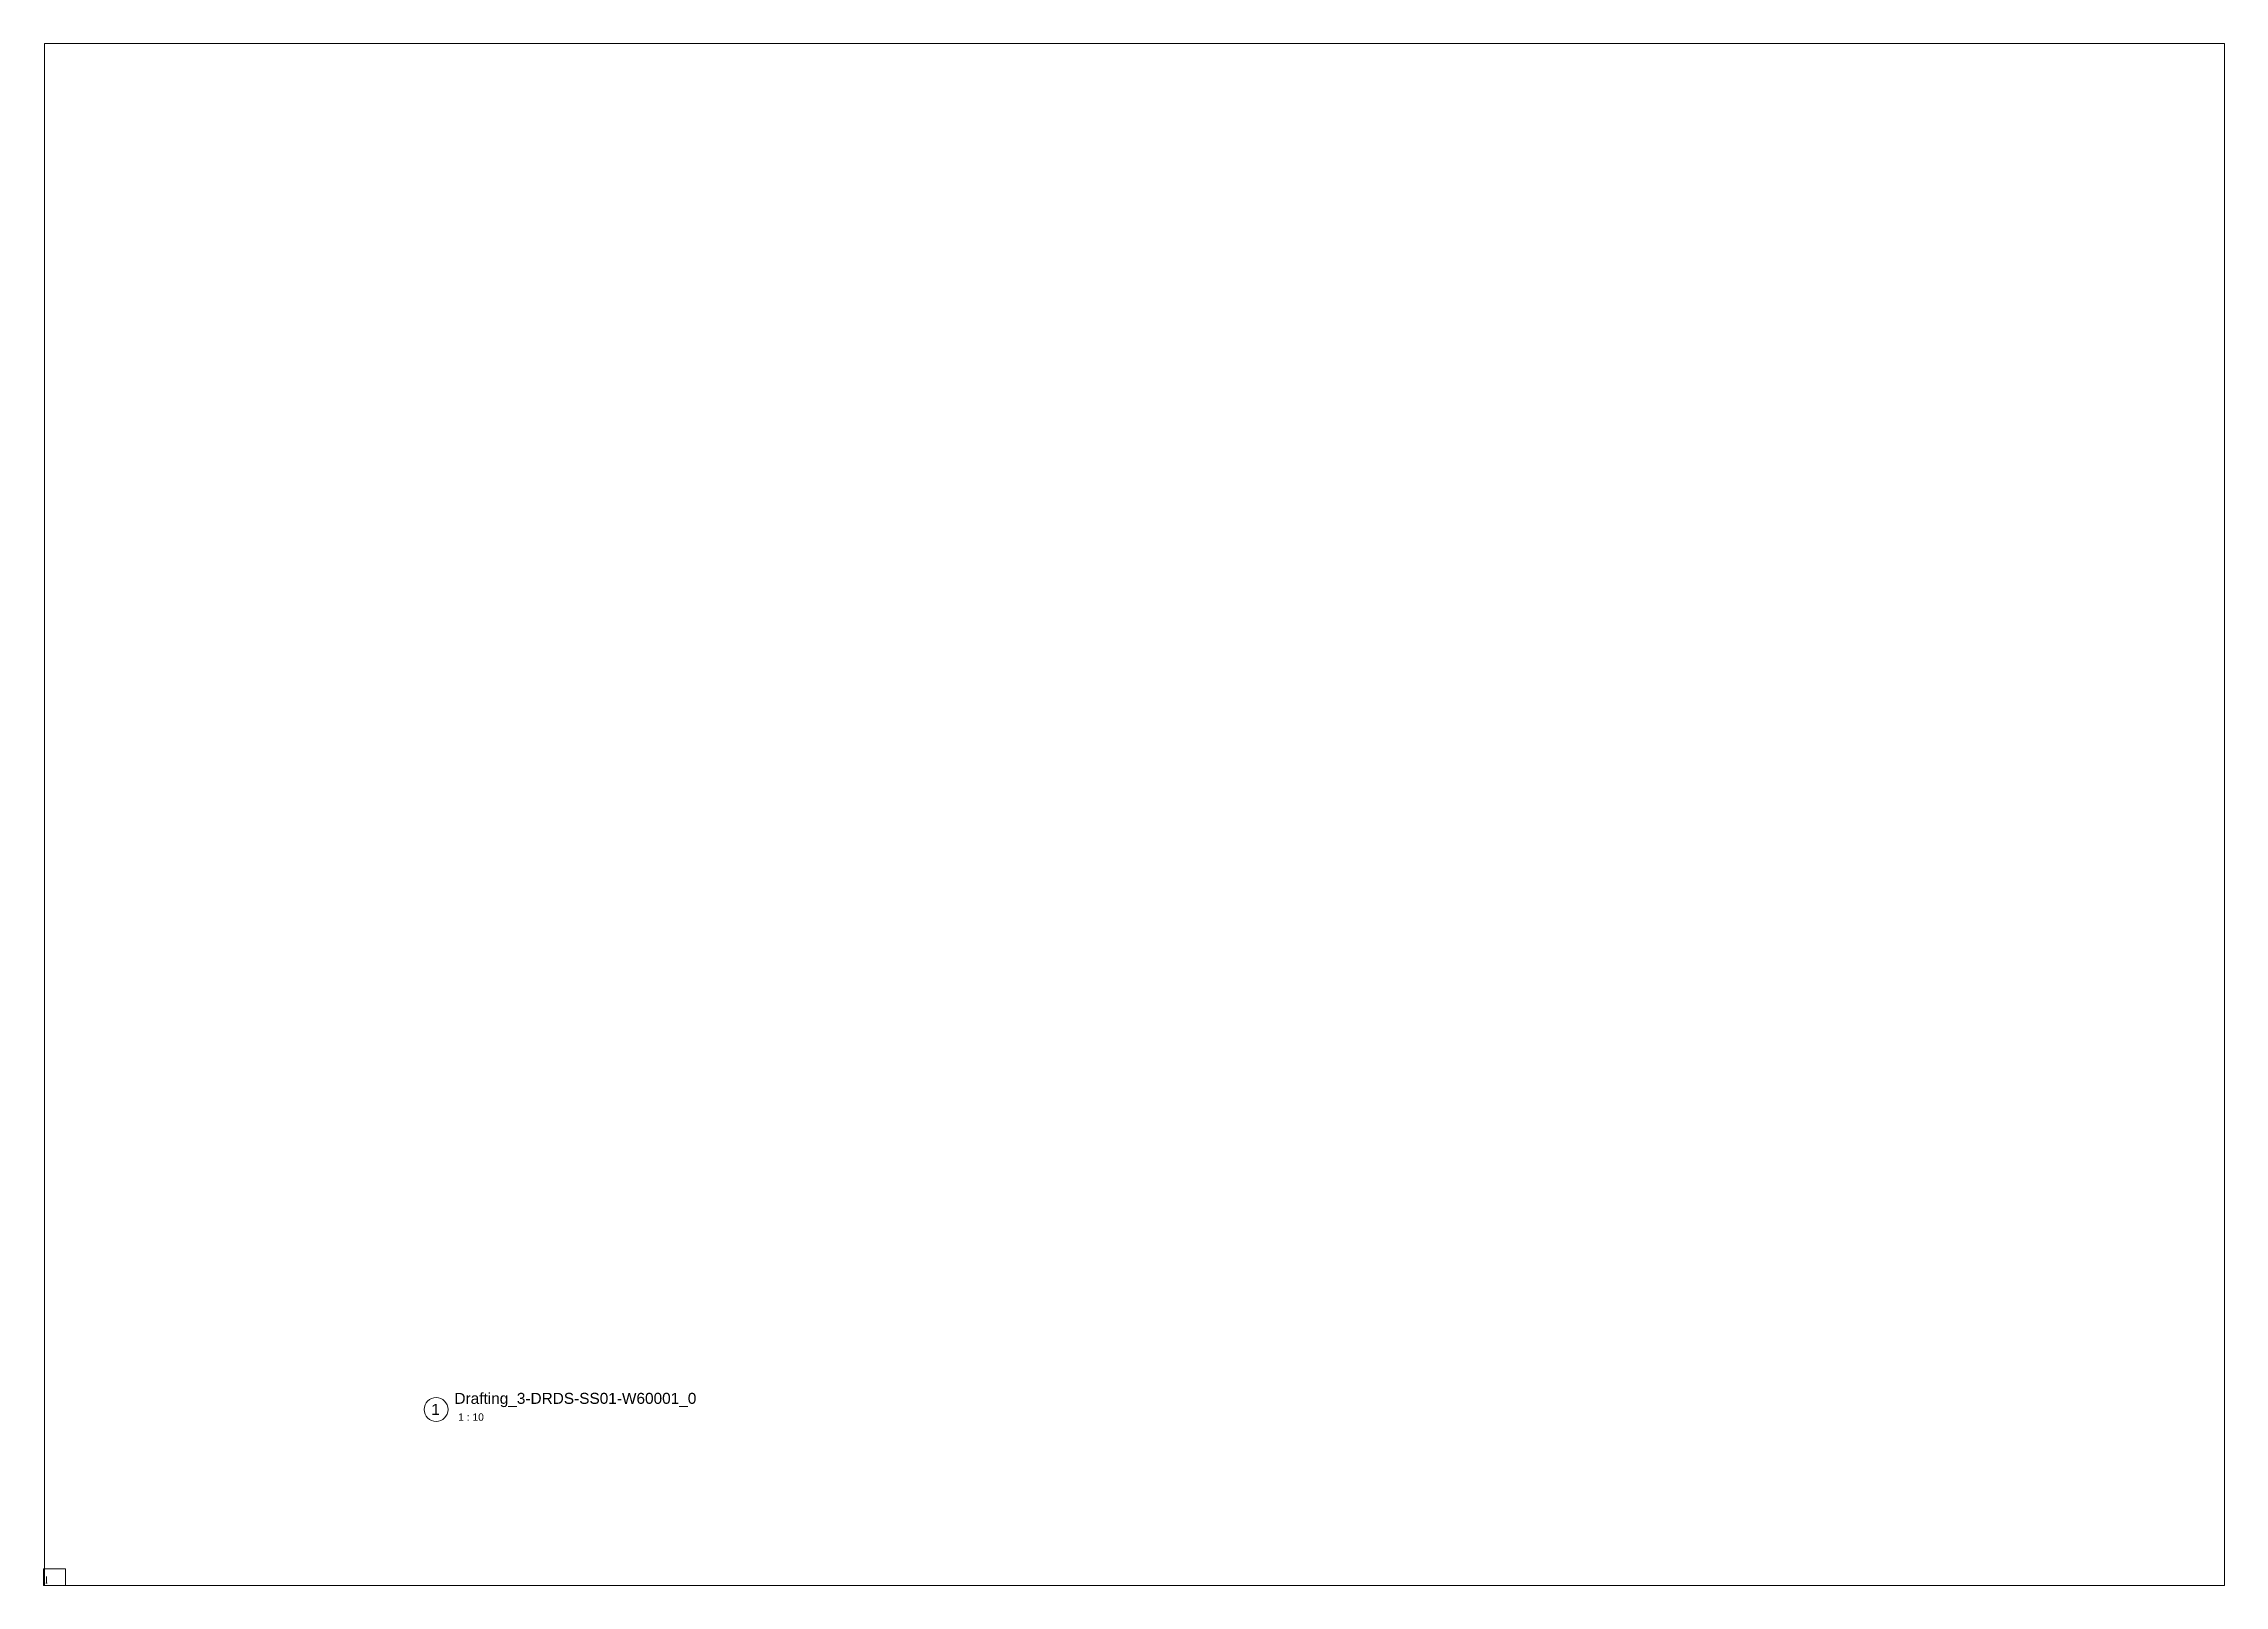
# Paper-space layout 'Layout1' of a CAD drawing. Header units: millimetres. Extents: x 0 to 1188, y 0 to 840.
# The model-space entities are those that its viewports show. They can reach past a viewport. Long polylines and large blocks are cut down to what shows.
import ezdxf

# ---------------------------------------------------------------- set-up
doc = ezdxf.new("R2010")
doc.units = ezdxf.units.MM
for name, color, linetype, lineweight in [('G-____-TTLB-OTLN', 6, 'Continuous', 13), ('G-____-TTLB-THIN', 151, 'Continuous', 13), ('ISO_DIM', 7, 'Continuous', 13), ('ISO_PIPE', 7, 'Continuous', 13), ('Line_3-DRDS-SS01-W60001_Page_0 _2_', 8, 'Continuous', 13)]:
    doc.layers.add(name, color=color, linetype=linetype, lineweight=lineweight)
doc.styles.add('Arial', font='arial.ttf', dxfattribs={"height": 1})
doc.styles.add('Arial_2', font='arial.ttf', dxfattribs={"height": 4})
doc.styles.add('Arial_3', font='arial.ttf', dxfattribs={"height": 6})

# ---------------------------------------------------------------- blocks, each defined once
blk = doc.blocks.new('Title_Blocks_A0_Metric - Standard-6340257-Isometric 3-DRDS-SS01-W60001 - 0')
at = {"layer": 'G-____-TTLB-THIN'}
for p, q in [((1188.5, 840), (0.5, 840)), ((0.5, 840), (0.5, 0)), ((1188.5, 0), (1188.5, 840)), ((0.5, 0), (1188.5, 0))]:
    blk.add_line(p, q, dxfattribs=at)
blk = doc.blocks.new('Viewport - View Title-24317-Isometric 3-DRDS-SS01-W60001 - 0')
at = {"layer": 'G-____-TTLB-OTLN', "lineweight": 9}
for start, end in [(360, 180), (180, 0)]:
    blk.add_arc((-6, 0), 6.5, start, end, dxfattribs=at)
blk = doc.blocks.new('Line_3-DRDS-SS01-W60001_Page_0__CLOSEDFILLED-9748090-Drafting_3-DRDS-SS01-W60001_0')
at = {"layer": 'ISO_DIM'}
blk.add_hatch(color=256, dxfattribs=at).paths.add_polyline_path([(-0.2, 0), (-0.2, 0), (0, 0)])
for p, q in [((-0.2, 0), (-0.2, 0)), ((-0.2, 0), (0, 0)), ((0, 0), (-0.2, 0))]:
    blk.add_line(p, q, dxfattribs=at)
blk = doc.blocks.new('Line_3-DRDS-SS01-W60001_Page_0 _2_-9748089-Drafting_3-DRDS-SS01-W60001_0')
at = {"layer": 'ISO_DIM'}
for p, q in [((-0.2, 0), (-0.5, 0)), ((0, 5), (0, 0)), ((0.2, 0), (0.5, 0))]:
    blk.add_line(p, q, dxfattribs=at)
at = {"layer": 'ISO_PIPE'}
blk.add_line((0, 0), (0, 5), dxfattribs=at)
blk.add_blockref('Line_3-DRDS-SS01-W60001_Page_0__CLOSEDFILLED-9748090-Drafting_3-DRDS-SS01-W60001_0', (0, 0))
at = {"layer": 'ISO_DIM', "insert": (0, 1.7), "char_height": 1, "width": 0.93, "attachment_point": 2, "line_spacing_factor": 0.941778, "style": 'Arial'}
blk.add_mtext('0', dxfattribs=at)

msp = doc.modelspace()

# ---------------------------------------------------------------- block references
at = {"layer": 'Line_3-DRDS-SS01-W60001_Page_0 _2_', "color": 7}
msp.add_blockref('Line_3-DRDS-SS01-W60001_Page_0 _2_-9748089-Drafting_3-DRDS-SS01-W60001_0', (0, 0), dxfattribs=at)

psp = doc.layouts.get("Layout1")

# ---------------------------------------------------------------- block references
at = {"layer": 'G-____-TTLB-OTLN', "lineweight": 9}
psp.add_blockref('Viewport - View Title-24317-Isometric 3-DRDS-SS01-W60001 - 0', (219.9, 95.8), dxfattribs=at)
at = {"layer": 'G-____-TTLB-THIN'}
psp.add_blockref('Title_Blocks_A0_Metric - Standard-6340257-Isometric 3-DRDS-SS01-W60001 - 0', (0, 0), dxfattribs=at)

# ---------------------------------------------------------------- texts
at = {"layer": 'G-____-TTLB-OTLN', "lineweight": 9, "attachment_point": 1}
for s, insert, char_height, width, style in [('1', (211.3, 98.9), 6, 5.692, 'Arial_3'), ('Drafting_3-DRDS-SS01-W60001_0', (223.9, 104.9), 6, 161.46, 'Arial_3'), (' 1 : 10', (224.4, 93.7), 4, 19, 'Arial_2')]:
    psp.add_mtext(s, dxfattribs=dict(at, insert=insert, char_height=char_height, width=width, style=style))

# ---------------------------------------------------------------- viewports
at = {"layer": '0'}
psp.add_viewport(center=(6, 4.5), size=(12, 9), view_center_point=(6, 4.5), view_height=12, dxfattribs=at)

doc.saveas('drawing.dxf')
